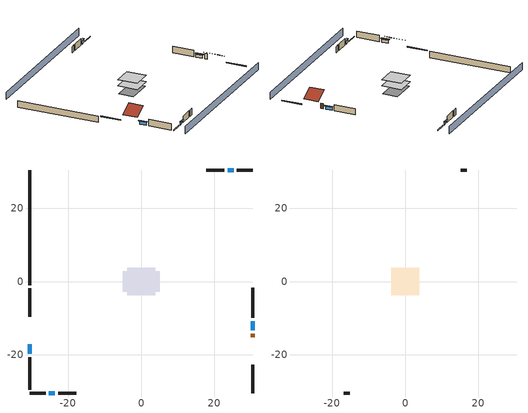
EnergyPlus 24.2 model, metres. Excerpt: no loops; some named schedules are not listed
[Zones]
conditioned space
 floor adiabatic (AdiabaticFloorConstruction): -3.78,-3.78 -3.78,3.78 3.78,3.78 3.78,-3.78 z0.3
 floor foundation (Slab1 construction): -5.06,-2.82 -5.06,2.82 5.06,2.82 5.06,-2.82 z-2.13
 wall outside (RimJoist1 construction): -30.54,-1.9 -30.54,-9.7 z0.3:0.61
 wall outside (RimJoist2 construction): 30.54,30.54 26.22,30.54 z0.3:0.61
 wall outside (RimJoist3 construction): 30.54,-30.54 30.54,-22.74 z0.3:0.61
 wall outside (RimJoist4 construction): -30.54,-30.54 -26.22,-30.54 z0.3:0.61
 wall outside (AdiabaticWallConstruction 1): 30.54,-15.24 30.54,-14.32 z0.3:2.34
 wall outside (AdiabaticWallConstruction): -30.54,-17.21 -30.54,-19.77 / 30.54,-13.39 30.54,-10.83 z0.3:1.46; 25.29,30.54 23.7,30.54 / -25.29,-30.54 -23.7,-30.54 z0.3:1.34
 wall outside (Wall1 construction): -30.54,-20.7 -30.54,-29.62 z0.3:2.74
 wall outside (Wall2 construction): 22.77,30.54 17.81,30.54 z0.3:2.74
 wall outside (Wall3 construction): 30.54,-9.91 30.54,-1.75 z0.3:2.74
 wall outside (Wall4 construction): -22.77,-30.54 -17.81,-30.54 z0.3:2.74
 wall foundation (FoundationWall1 construction): -30.54,30.54 -30.54,-0.97 z-2.13:0.3
 window (WindowConstruction): -30.54,-17.21 -30.54,-19.77 z0.3:1.46
 window (WindowConstruction 1): 25.29,30.54 23.7,30.54 z0.3:1.34
 window (WindowConstruction 2): 30.54,-13.39 30.54,-10.84 z0.3:1.46
 window (WindowConstruction 3): -25.29,-30.54 -23.7,-30.54 z0.3:1.34
 door (Door): 30.54,-15.24 30.54,-14.32 z0.3:2.34
 ceiling adiabatic (AdiabaticFloorConstruction): 3.78,-3.78 3.78,3.78 -3.78,3.78 -3.78,-3.78 z0.3
attic - vented
 floor to conditioned space (Floor1 construction Reversed): -3.78,-3.78 -3.78,3.78 3.78,3.78 3.78,-3.78 z2.74
 wall outside (Wall5 construction): 16.89,30.54 15.26,30.54 z0.3:2.74
 wall outside (Wall6 construction): -16.89,-30.54 -15.26,-30.54 z0.3:2.74
 roof outside (Roof1 construction): -30.54,-16.28,2.74 -25.49,-16.28,5.27 -25.49,-10.63,5.27 -30.54,-10.63,2.74
 roof outside (Roof2 construction): 30.54,-16.17,2.74 25.49,-16.17,5.27 25.49,-21.81,5.27 30.54,-21.81,2.74
shading: 30.54,35.12 -30.54,35.12 / -30.54,-35.12 30.54,-35.12 z0:2.74; -30.54,-20.07 -30.54,-16.9 -31.15,-16.9 -31.15,-20.07 z1.77; 23.4,30.54 25.59,30.54 25.59,31.15 23.4,31.15 z1.65; 30.54,-10.53 30.54,-13.7 31.15,-13.7 31.15,-10.53 z1.77; -23.4,-30.54 -25.59,-30.54 -25.59,-31.15 -23.4,-31.15 z1.65
[Building]
Building 1: Terrain=Suburbs
[Site:Location]
Portland Intl Arpt_OR: Latitude {deg}=45.59; Longitude {deg}=-122.6; Time Zone {hr}=-8; Elevation {m}=33; Keep Site Location Information=Yes
[Site:GroundTemperature:Shallow]
10.2558, 8.96328, 8.85977, 9.47314, 11.9355, 14.3863, 16.5111, 17.8571, 17.9714, 16.8767, 14.8061, 12.4304
[Site:WaterMainsTemperature]
Calculation Method=Schedule; Temperature Schedule=mains temperature schedule
[Material] Roughness=Rough; Thermal Absorptance=0.9
Name | Thickness {m} | Conductivity {W/m-K} | Density {kg/m3} | Specific Heat {J/kg-K} | Solar Absorptance | Visible Absorptance
ceiling loosefill ins | 0.0846667 | 0.0480833 | 16.02 | 1046.75 | 0.7 | 0.7
ceiling stud and cavity | 0.1397 | 0.302811 | 65.682 | 1177.47 | 0.7 | 0.7
concrete 4.0 in. | 0.1016 | 1.803125 | 2242.8 | 837.4 | 0.7 | 0.7
concrete 8.0 in. | 0.2032 | 1.803125 | 2242.8 | 837.4 | 0.7 | 0.7
door material | 0.04445 | 0.0612267 | 512.64 | 1214.23 | 0.7 | 0.7
floor covering | 0.0127 | 0.0450781 | 54.468 | 1339.84 | 0.9 | 0.9
floor covering 1 | 0.0127 | 0.0433444 | 54.468 | 1339.84 | 0.6 | 0.6
floor rigid ins; wall rigid ins | 0.512978 | 0.029427 | 32.04 | 1214.23 | 0.7 | 0.7
floor stud and cavity | 0.1397 | 1.75129 | 37.0049 | 1207.88 | 0.7 | 0.7
furniture material conditioned space 1 | 0.1524 | 0.115458 | 640.8 | 1214.23 | 0.6 | 0.6
gypsum board | 0.0127 | 0.160291 | 801 | 837.4 | 0.6 | 0.6
gypsum board 1 | 0.0127 | 0.160291 | 801 | 837.4 | 0.7 | 0.7
osb sheathing 0.5 in. | 0.0127 | 0.115458 | 512.64 | 1214.23 | 0.6 | 0.6
osb sheathing 0.5 in. 1 | 0.0127 | 0.115458 | 512.64 | 1214.23 | 0.7 | 0.7
osb sheathing 0.75 in. | 0.01905 | 0.115458 | 512.64 | 1214.23 | 0.7 | 0.7
rim joist stud and cavity | 0.0508 | 0.178688 | 50.32683 | 1063.81 | 0.6 | 0.6
roof rigid ins | 0.00329814 | 0.029427 | 32.04 | 1214.23 | 0.7 | 0.7
slate or tile shingles | 0.01905 | 0.840978 | 1899.972 | 799.717 | 0.75 | 0.75
wall stud and cavity | 0.1397 | 0.117713 | 139.0536 | 1170.24 | 0.7 | 0.7
wall stud and cavity 1 | 0.1397 | 0.727959 | 139.0536 | 1170.24 | 0.6 | 0.6
wall stud and cavity 2 | 0.0889 | 0.380278 | 52.3479 | 1209.89 | 0.7 | 0.7
wall stud and cavity 3 | 0.0889 | 0.391764 | 83.0341 | 1211.67 | 0.7 | 0.7
wood siding | 0.0254 | 0.102417 | 544.68 | 1172.36 | 0.85 | 0.85
wood siding 1; wood siding 2 | 0.0254 | 0.102417 | 544.68 | 1172.36 | 0.7 | 0.7
[WindowMaterial:SimpleGlazingSystem]
WindowMaterial: U-Factor {W/m2-K}=2.78222; Solar Heat Gain Coefficient=0.56
[Construction]
AdiabaticFloorConstruction: floor stud and cavity, floor rigid ins, osb sheathing 0.75 in., floor covering 1
AdiabaticWallConstruction: wood siding 1, wall rigid ins, wall stud and cavity 2, gypsum board
AdiabaticWallConstruction 1: wood siding 2, wall rigid ins, wall stud and cavity 2, gypsum board
Door: door material
Floor1 construction Reversed: gypsum board, ceiling stud and cavity, ceiling loosefill ins
FoundationWall1 construction: concrete 8.0 in., gypsum board 1
furniture construction conditioned space 1: furniture material conditioned space 1
PartitionWallConstruction: gypsum board, wall stud and cavity 3, gypsum board
RimJoist1 construction; RimJoist2 construction; RimJoist3 construction; RimJoist4 construction: wood siding, rim joist stud and cavity
Roof1 construction; Roof2 construction: slate or tile shingles, roof rigid ins, osb sheathing 0.5 in.
Slab1 construction: concrete 4.0 in., floor covering
Wall1 construction; Wall2 construction; Wall3 construction; Wall4 construction: wood siding, osb sheathing 0.5 in. 1, wall stud and cavity, gypsum board
Wall5 construction; Wall6 construction: wood siding, osb sheathing 0.5 in. 1, wall stud and cavity 1
WindowConstruction; WindowConstruction 1; WindowConstruction 2; WindowConstruction 3: WindowMaterial
[Zone] Multiplier=1; Part of Total Floor Area=Yes
Name | Volume {m3}
attic - vented | 32.1115
conditioned space | 278.185
[Space]
Name | Zone | Volume {m3}
attic - vented 1 | attic - vented | 32.1115
conditioned space 1 | conditioned space | 278.185
[ZoneInfiltration:EffectiveLeakageArea]
infil attic - vented 1: Zone or Space=attic - vented 1; Schedule=Always On Discrete; Effective Air Leakage Area {cm2}=1901.23; Stack Coefficient=0.000117438; Wind Coefficient=3.29481e-05
[ZoneMixing]
whole house fan mix: Zone or Space=attic - vented; Schedule=Always On Continuous; Design Flow Rate Calculation Method=Flow/Zone; Design Flow Rate {m3/s}=0; Source Zone or Space=conditioned space
[SurfaceProperty:ExposedFoundationPerimeter]
Slab1: Exposed Perimeter Calculation Method=TotalExposedPerimeter; Total Exposed Perimeter {m}=31.51632
[SurfaceProperty:IncidentSolarMultiplier] Incident Solar Multiplier=1; Incident Solar Multiplier Schedule=trans schedule winter=0.85 summer=0.7
Window1; Window2; Window3; Window4
[InternalMass] Zone or ZoneList=conditioned space; Space or SpaceList=conditioned space 1
Name | Construction | Surface Area {m2}
furniture mass conditioned space 1 | furniture construction conditioned space 1 | 45.63397
partition wall mass | PartitionWallConstruction | 114.085
[Lights]
interior lighting: Zone or ZoneList or Space or SpaceList=conditioned space 1; Schedule=lighting_interior; Design Level Calculation Method=LightingLevel; Lighting Level {W}=201.235; Return Air Fraction=0; Fraction Radiant=0.6; Fraction Visible=0.2; Fraction Replaceable=1
[People]
occupants: Zone or ZoneList or Space or SpaceList=conditioned space 1; Number of People Schedule=occupants; Number of People Calculation Method=People; Number of People=5; Fraction Radiant=0.314171; Sensible Heat Fraction=0.56303; Activity Level Schedule=occupants activity schedule; Carbon Dioxide Generation Rate {m3/s-W}=0; Enable ASHRAE 55 Comfort Warnings=No; Mean Radiant Temperature Calculation Type=EnclosureAveraged
[ElectricEquipment] Zone or ZoneList or Space or SpaceList=conditioned space 1; Design Level Calculation Method=EquipmentLevel
Name | Schedule | Design Level {W} | Fraction Latent | Fraction Radiant | Fraction Lost
clothes dryer | clothes_dryer | 1798.62 | 0.015 | 0.081 | 0.85
clothes washer | clothes_washer | 166.916 | 0.03 | 0.162 | 0.7
cooking range | cooking_range | 144.349 | 0.16 | 0.384 | 0.2
dishwasher | dishwasher | 598.045 | 0.3 | 0.18 | 0.4
fridge | fridge schedule | 46.9578 | 0 | 0.6 | 0
fridge 1 | fridge schedule 1 | 90.9498 | 0 | 0.6 | 0
mech vent bath fan 0 | mech vent bath fan 0 schedule | 15 | 0 | 0 | 1
mech vent house fan | mech vent house fan schedule | 0 | 0 | 0 | 1
mech vent house fan cfis | mech vent house fan cfis schedule | 0 | 0 | 0 | 0
mech vent range fan 0 | mech vent range fan 0 schedule | 30 | 0 | 0 | 1
misc plug loads | plug_loads_other | 211.382 | 0.021 | 0.558 | 0.049
misc tv | plug_loads_tv | 309.3 | 0 | 0.6 | 0
whole house fan | Always On Discrete | 0 | 0 | 0 | 1
[OtherEquipment] Zone or ZoneList or Space or SpaceList=conditioned space 1; Design Level Calculation Method=EquipmentLevel
Name | Fuel Type | Schedule | Design Level {W} | Fraction Latent | Fraction Radiant | Fraction Lost
clothes dryer 1 | Electricity | clothes_dryer | 0 | 0.015 | 0.081 | 0.85
cooking range 1 | NaturalGas | cooking_range | 4230.45 | 0.16 | 0.384 | 0.2
general water use latent | None | general water use schedule | 99.529 | 1 | 0 | 0
general water use sensible | None | general water use schedule | -98.09 | 0 | 0.6 | 0
mech vent house fan latent load; water heater lat | None | Always On Discrete | 0 | 1 | 0 | 0
mech vent house fan sensible load; water heater sens | None | Always On Discrete | 0 | 0 | 0 | 0
water heater energy adjustment1 | Electricity | Always On Discrete | 0.01 | 0 | 0 | 1
[ZoneInfiltration:DesignFlowRate] Zone or ZoneList or Space or SpaceList=conditioned space 1; Schedule=Always On Discrete; Design Flow Rate Calculation Method=Flow/Zone; Design Flow Rate {m3/s}=0
infil flow; natural vent flow; whole house fan flow
[AvailabilityManager:Scheduled]
room ac airloop Availability Manager: Schedule=Always On Discrete
[WaterUse:Equipment]
dishwasher: Peak Flow Rate {m3/s}=4.68637e-06; Flow Rate Fraction Schedule=hot_water_dishwasher
[Foundation:Kiva]
Foundation Kiva 1: Initial Indoor Air Temperature {C}=19.4444; Wall Height Above Grade {m}=0.3048; Wall Depth Below Slab {m}=0.2032
[Foundation:Kiva:Settings]
Soil Conductivity {W/m-K}=2.9427; Soil Density {kg/m3}=1842.3; Soil Specific Heat {J/kg-K}=418.7; Ground Solar Absorptivity=0.9; Ground Thermal Absorptivity=0.9; Ground Surface Roughness {m}=0.03; Far-Field Width {m}=40; Deep-Ground Boundary Condition=ZeroFlux; Deep-Ground Depth {m}=40; Minimum Cell Dimension {m}=0.2; Maximum Cell Growth Coefficient=3; Simulation Timestep=Timestep
[Exterior:Lights]
exterior lighting: Schedule=exterior lighting schedule; Design Level {W}=6.19068
[EnergyManagementSystem:GlobalVariable]
infil_program_Qfan
infil_program_Qinf
natural_vent_program_Qnv
natural_vent_program_Qwhf
room_ac_airloop_Fan_RTF
[EnergyManagementSystem:Sensor]
Name | Output:Variable or Output:Meter Index Key | Output:Variable or Output:Meter
airflow_gain | infil flow | Infiltration Sensible Heat Gain Energy
airflow_gain_1 | natural vent flow | Infiltration Sensible Heat Gain Energy
airflow_gain_2 | whole house fan flow | Infiltration Sensible Heat Gain Energy
airflow_loss | infil flow | Infiltration Sensible Heat Loss Energy
airflow_loss_1 | natural vent flow | Infiltration Sensible Heat Loss Energy
airflow_loss_2 | whole house fan flow | Infiltration Sensible Heat Loss Energy
clg_load_cond |  | Cooling:EnergyTransfer:Zone:CONDITIONED SPACE
clg_sp_s; clg_sp_s_1 | cooling setpoint | Schedule Value
clothes_dryer_exhaust_0_sch_s | clothes_dryer | Schedule Value
cool_season | cooling season schedule | Schedule Value
htg_load_cond |  | Heating:EnergyTransfer:Zone:CONDITIONED SPACE
htg_sp_s; htg_sp_s_1 | heating setpoint | Schedule Value
ig_ee_conv | clothes dryer | Electric Equipment Convective Heating Energy
ig_ee_conv_2 | cooking range | Electric Equipment Convective Heating Energy
ig_ee_conv_3 | dishwasher | Electric Equipment Convective Heating Energy
ig_ee_conv_4 | fridge | Electric Equipment Convective Heating Energy
ig_ee_conv_5 | fridge 1 | Electric Equipment Convective Heating Energy
ig_ee_conv_6 | misc plug loads | Electric Equipment Convective Heating Energy
ig_ee_conv_7 | misc tv | Electric Equipment Convective Heating Energy
ig_ee_conv_8 | whole house fan | Electric Equipment Convective Heating Energy
ig_ee_rad | clothes dryer | Electric Equipment Radiant Heating Energy
ig_ee_rad_2 | cooking range | Electric Equipment Radiant Heating Energy
ig_ee_rad_3 | dishwasher | Electric Equipment Radiant Heating Energy
ig_ee_rad_4 | fridge | Electric Equipment Radiant Heating Energy
ig_ee_rad_5 | fridge 1 | Electric Equipment Radiant Heating Energy
ig_ee_rad_6 | misc plug loads | Electric Equipment Radiant Heating Energy
ig_ee_rad_7 | misc tv | Electric Equipment Radiant Heating Energy
ig_ee_rad_8 | whole house fan | Electric Equipment Radiant Heating Energy
ig_lgt_conv | interior lighting | Lights Convective Heating Energy
ig_lgt_rad | interior lighting | Lights Radiant Heating Energy
ig_lgt_vis | interior lighting | Lights Visible Radiation Heating Energy
ig_oe_conv | clothes dryer 1 | Other Equipment Convective Heating Energy
ig_oe_conv_1 | cooking range 1 | Other Equipment Convective Heating Energy
ig_oe_conv_2 | general water use latent | Other Equipment Convective Heating Energy
ig_oe_conv_3 | general water use sensible | Other Equipment Convective Heating Energy
ig_oe_conv_4 | water heater energy adjustment1 | Other Equipment Convective Heating Energy
ig_oe_conv_5 | water heater lat | Other Equipment Convective Heating Energy
ig_oe_conv_6 | water heater sens | Other Equipment Convective Heating Energy
ig_oe_rad | clothes dryer 1 | Other Equipment Radiant Heating Energy
ig_oe_rad_1 | cooking range 1 | Other Equipment Radiant Heating Energy
ig_oe_rad_2 | general water use latent | Other Equipment Radiant Heating Energy
ig_oe_rad_3 | general water use sensible | Other Equipment Radiant Heating Energy
ig_oe_rad_4 | water heater energy adjustment1 | Other Equipment Radiant Heating Energy
ig_oe_rad_5 | water heater lat | Other Equipment Radiant Heating Energy
ig_oe_rad_6 | water heater sens | Other Equipment Radiant Heating Energy
ig_ppl_conv | occupants | People Convective Heating Energy
ig_ppl_rad | occupants | People Radiant Heating Energy
im_conv | furniture mass conditioned space 1 | Surface Inside Face Convection Heat Gain Energy
im_conv_1 | partition wall mass | Surface Inside Face Convection Heat Gain Energy
im_ig | furniture mass conditioned space 1 | Surface Inside Face Internal Gains Radiation Heat Gain Energy
im_ig_1 | partition wall mass | Surface Inside Face Internal Gains Radiation Heat Gain Energy
im_lgt | furniture mass conditioned space 1 | Surface Inside Face Lights Radiation Heat Gain Energy
im_lgt_1 | partition wall mass | Surface Inside Face Lights Radiation Heat Gain Energy
im_sol | furniture mass conditioned space 1 | Surface Inside Face Solar Radiation Heat Gain Energy
im_sol_1 | partition wall mass | Surface Inside Face Solar Radiation Heat Gain Energy
im_surf | furniture mass conditioned space 1 | Surface Inside Face Net Surface Thermal Radiation Heat Gain Energy
im_surf_1 | partition wall mass | Surface Inside Face Net Surface Thermal Radiation Heat Gain Energy
mech_vent_bath_fan_0_sch_s | mech vent bath fan 0 schedule | Schedule Value
mech_vent_range_fan_0_sch_s | mech vent range fan 0 schedule | Schedule Value
mv_conv | mech vent bath fan 0 | Electric Equipment Convective Heating Energy
mv_conv_1 | mech vent house fan | Electric Equipment Convective Heating Energy
mv_conv_2 | mech vent house fan cfis | Electric Equipment Convective Heating Energy
mv_conv_3 | mech vent range fan 0 | Electric Equipment Convective Heating Energy
mv_conv_4 | mech vent house fan latent load | Other Equipment Convective Heating Energy
mv_conv_5 | mech vent house fan sensible load | Other Equipment Convective Heating Energy
mv_rad | mech vent bath fan 0 | Electric Equipment Radiant Heating Energy
mv_rad_1 | mech vent house fan | Electric Equipment Radiant Heating Energy
mv_rad_2 | mech vent house fan cfis | Electric Equipment Radiant Heating Energy
mv_rad_3 | mech vent range fan 0 | Electric Equipment Radiant Heating Energy
mv_rad_4 | mech vent house fan latent load | Other Equipment Radiant Heating Energy
mv_rad_5 | mech vent house fan sensible load | Other Equipment Radiant Heating Energy
natural_vent_s | natural vent schedule | Schedule Value
out_pb_s |  | Site Outdoor Air Barometric Pressure
out_wt_s |  | Site Outdoor Air Humidity Ratio
site_vw_s |  | Site Wind Speed
ss_back_out | Window1 | Surface Window Shortwave from Zone Back Out Window Heat Transfer Rate
ss_back_out_1 | Window2 | Surface Window Shortwave from Zone Back Out Window Heat Transfer Rate
ss_back_out_2 | Window3 | Surface Window Shortwave from Zone Back Out Window Heat Transfer Rate
ss_back_out_3 | Window4 | Surface Window Shortwave from Zone Back Out Window Heat Transfer Rate
ss_conv | Door1 | Surface Inside Face Convection Heat Gain Energy
ss_conv_1 | Window1 | Surface Inside Face Convection Heat Gain Energy
ss_conv_2 | Window2 | Surface Inside Face Convection Heat Gain Energy
ss_conv_3 | Window3 | Surface Inside Face Convection Heat Gain Energy
ss_conv_4 | Window4 | Surface Inside Face Convection Heat Gain Energy
ss_ig | Door1 | Surface Inside Face Internal Gains Radiation Heat Gain Energy
ss_ig_1 | Window1 | Surface Inside Face Internal Gains Radiation Heat Gain Energy
ss_ig_2 | Window2 | Surface Inside Face Internal Gains Radiation Heat Gain Energy
ss_ig_3 | Window3 | Surface Inside Face Internal Gains Radiation Heat Gain Energy
ss_ig_4 | Window4 | Surface Inside Face Internal Gains Radiation Heat Gain Energy
ss_lgt | Door1 | Surface Inside Face Lights Radiation Heat Gain Energy
ss_sol | Door1 | Surface Inside Face Solar Radiation Heat Gain Energy
ss_surf | Door1 | Surface Inside Face Net Surface Thermal Radiation Heat Gain Energy
ss_surf_1 | Window1 | Surface Inside Face Net Surface Thermal Radiation Heat Gain Energy
ss_surf_2 | Window2 | Surface Inside Face Net Surface Thermal Radiation Heat Gain Energy
ss_surf_3 | Window3 | Surface Inside Face Net Surface Thermal Radiation Heat Gain Energy
ss_surf_4 | Window4 | Surface Inside Face Net Surface Thermal Radiation Heat Gain Energy
ss_trans_in | Window1 | Surface Window Transmitted Solar Radiation Rate
ss_trans_in_1 | Window2 | Surface Window Transmitted Solar Radiation Rate
ss_trans_in_2 | Window3 | Surface Window Transmitted Solar Radiation Rate
ss_trans_in_3 | Window4 | Surface Window Transmitted Solar Radiation Rate
ss_trans_out | Window1 | Surface Inside Face Initial Transmitted Diffuse Transmitted Out Window Solar Radiation Rate
ss_trans_out_1 | Window2 | Surface Inside Face Initial Transmitted Diffuse Transmitted Out Window Solar Radiation Rate
ss_trans_out_2 | Window3 | Surface Inside Face Initial Transmitted Diffuse Transmitted Out Window Solar Radiation Rate
ss_trans_out_3 | Window4 | Surface Inside Face Initial Transmitted Diffuse Transmitted Out Window Solar Radiation Rate
s_conv | Floor1 | Surface Inside Face Convection Heat Gain Energy
s_conv_1 | FoundationWall1 | Surface Inside Face Convection Heat Gain Energy
s_conv_10 | Wall2 | Surface Inside Face Convection Heat Gain Energy
s_conv_11 | Wall3 | Surface Inside Face Convection Heat Gain Energy
s_conv_12 | Wall4 | Surface Inside Face Convection Heat Gain Energy
s_conv_2 | inferred conditioned ceiling | Surface Inside Face Convection Heat Gain Energy
s_conv_3 | inferred conditioned floor | Surface Inside Face Convection Heat Gain Energy
s_conv_4 | RimJoist1 | Surface Inside Face Convection Heat Gain Energy
s_conv_5 | RimJoist2 | Surface Inside Face Convection Heat Gain Energy
s_conv_6 | RimJoist3 | Surface Inside Face Convection Heat Gain Energy
s_conv_7 | RimJoist4 | Surface Inside Face Convection Heat Gain Energy
s_conv_8 | Slab1 | Surface Inside Face Convection Heat Gain Energy
s_conv_9 | Wall1 | Surface Inside Face Convection Heat Gain Energy
s_ig | Floor1 | Surface Inside Face Internal Gains Radiation Heat Gain Energy
s_ig_1 | FoundationWall1 | Surface Inside Face Internal Gains Radiation Heat Gain Energy
s_ig_10 | Wall2 | Surface Inside Face Internal Gains Radiation Heat Gain Energy
s_ig_11 | Wall3 | Surface Inside Face Internal Gains Radiation Heat Gain Energy
s_ig_12 | Wall4 | Surface Inside Face Internal Gains Radiation Heat Gain Energy
s_ig_2 | inferred conditioned ceiling | Surface Inside Face Internal Gains Radiation Heat Gain Energy
s_ig_3 | inferred conditioned floor | Surface Inside Face Internal Gains Radiation Heat Gain Energy
s_ig_4 | RimJoist1 | Surface Inside Face Internal Gains Radiation Heat Gain Energy
s_ig_5 | RimJoist2 | Surface Inside Face Internal Gains Radiation Heat Gain Energy
s_ig_6 | RimJoist3 | Surface Inside Face Internal Gains Radiation Heat Gain Energy
s_ig_7 | RimJoist4 | Surface Inside Face Internal Gains Radiation Heat Gain Energy
s_ig_8 | Slab1 | Surface Inside Face Internal Gains Radiation Heat Gain Energy
s_ig_9 | Wall1 | Surface Inside Face Internal Gains Radiation Heat Gain Energy
s_lgt | Floor1 | Surface Inside Face Lights Radiation Heat Gain Energy
s_lgt_1 | FoundationWall1 | Surface Inside Face Lights Radiation Heat Gain Energy
s_lgt_10 | Wall2 | Surface Inside Face Lights Radiation Heat Gain Energy
s_lgt_11 | Wall3 | Surface Inside Face Lights Radiation Heat Gain Energy
s_lgt_12 | Wall4 | Surface Inside Face Lights Radiation Heat Gain Energy
s_lgt_2 | inferred conditioned ceiling | Surface Inside Face Lights Radiation Heat Gain Energy
s_lgt_3 | inferred conditioned floor | Surface Inside Face Lights Radiation Heat Gain Energy
s_lgt_4 | RimJoist1 | Surface Inside Face Lights Radiation Heat Gain Energy
s_lgt_5 | RimJoist2 | Surface Inside Face Lights Radiation Heat Gain Energy
s_lgt_6 | RimJoist3 | Surface Inside Face Lights Radiation Heat Gain Energy
s_lgt_7 | RimJoist4 | Surface Inside Face Lights Radiation Heat Gain Energy
s_lgt_8 | Slab1 | Surface Inside Face Lights Radiation Heat Gain Energy
s_lgt_9 | Wall1 | Surface Inside Face Lights Radiation Heat Gain Energy
s_sol | Floor1 | Surface Inside Face Solar Radiation Heat Gain Energy
s_sol_1 | FoundationWall1 | Surface Inside Face Solar Radiation Heat Gain Energy
s_sol_10 | Wall2 | Surface Inside Face Solar Radiation Heat Gain Energy
s_sol_11 | Wall3 | Surface Inside Face Solar Radiation Heat Gain Energy
s_sol_12 | Wall4 | Surface Inside Face Solar Radiation Heat Gain Energy
s_sol_2 | inferred conditioned ceiling | Surface Inside Face Solar Radiation Heat Gain Energy
s_sol_3 | inferred conditioned floor | Surface Inside Face Solar Radiation Heat Gain Energy
s_sol_4 | RimJoist1 | Surface Inside Face Solar Radiation Heat Gain Energy
s_sol_5 | RimJoist2 | Surface Inside Face Solar Radiation Heat Gain Energy
s_sol_6 | RimJoist3 | Surface Inside Face Solar Radiation Heat Gain Energy
s_sol_7 | RimJoist4 | Surface Inside Face Solar Radiation Heat Gain Energy
s_sol_8 | Slab1 | Surface Inside Face Solar Radiation Heat Gain Energy
s_sol_9 | Wall1 | Surface Inside Face Solar Radiation Heat Gain Energy
s_surf | Floor1 | Surface Inside Face Net Surface Thermal Radiation Heat Gain Energy
s_surf_1 | FoundationWall1 | Surface Inside Face Net Surface Thermal Radiation Heat Gain Energy
s_surf_10 | Wall2 | Surface Inside Face Net Surface Thermal Radiation Heat Gain Energy
s_surf_11 | Wall3 | Surface Inside Face Net Surface Thermal Radiation Heat Gain Energy
s_surf_12 | Wall4 | Surface Inside Face Net Surface Thermal Radiation Heat Gain Energy
s_surf_2 | inferred conditioned ceiling | Surface Inside Face Net Surface Thermal Radiation Heat Gain Energy
s_surf_3 | inferred conditioned floor | Surface Inside Face Net Surface Thermal Radiation Heat Gain Energy
s_surf_4 | RimJoist1 | Surface Inside Face Net Surface Thermal Radiation Heat Gain Energy
s_surf_5 | RimJoist2 | Surface Inside Face Net Surface Thermal Radiation Heat Gain Energy
s_surf_6 | RimJoist3 | Surface Inside Face Net Surface Thermal Radiation Heat Gain Energy
s_surf_7 | RimJoist4 | Surface Inside Face Net Surface Thermal Radiation Heat Gain Energy
s_surf_8 | Slab1 | Surface Inside Face Net Surface Thermal Radiation Heat Gain Energy
s_surf_9 | Wall1 | Surface Inside Face Net Surface Thermal Radiation Heat Gain Energy
water_heater_T_set | water heater setpoint | Schedule Value
[EnergyManagementSystem:Actuator]
Name | Actuated Component Unique | Actuated Component Type | Actuated Component Control Type
fridge_schedule_1_act | fridge schedule 1 | Schedule:Constant | Schedule Value
fridge_schedule_act | fridge schedule | Schedule:Constant | Schedule Value
infil_flow_act | infil flow | Zone Infiltration | Air Exchange Flow Rate
mech_vent_house_fan_cfis_act | mech vent house fan cfis | ElectricEquipment | Electricity Rate
mech_vent_house_fan_latent_load_act | mech vent house fan latent load | OtherEquipment | Power Level
mech_vent_house_fan_sensible_load_act | mech vent house fan sensible load | OtherEquipment | Power Level
natural_vent_flow_act | natural vent flow | Zone Infiltration | Air Exchange Flow Rate
water_heater_HPWHSchedOverride | water heater setpoint | Schedule:Constant | Schedule Value
water_heater_hpwh_ec_adj_act | water heater energy adjustment1 | OtherEquipment | Power Level
water_heater_lat_act | water heater lat | OtherEquipment | Power Level
water_heater_LESchedOverride | water heater BottomElementSetpoint | Schedule:Constant | Schedule Value
water_heater_sens_act | water heater sens | OtherEquipment | Power Level
water_heater_UESchedOverride | water heater TopElementSetpoint | Schedule:Constant | Schedule Value
whole_house_fan_act | whole house fan | ElectricEquipment | Electricity Rate
whole_house_fan_flow_act | whole house fan flow | Zone Infiltration | Air Exchange Flow Rate
whole_house_fan_mix_act | whole house fan mix | ZoneMixing | Air Exchange Flow Rate
